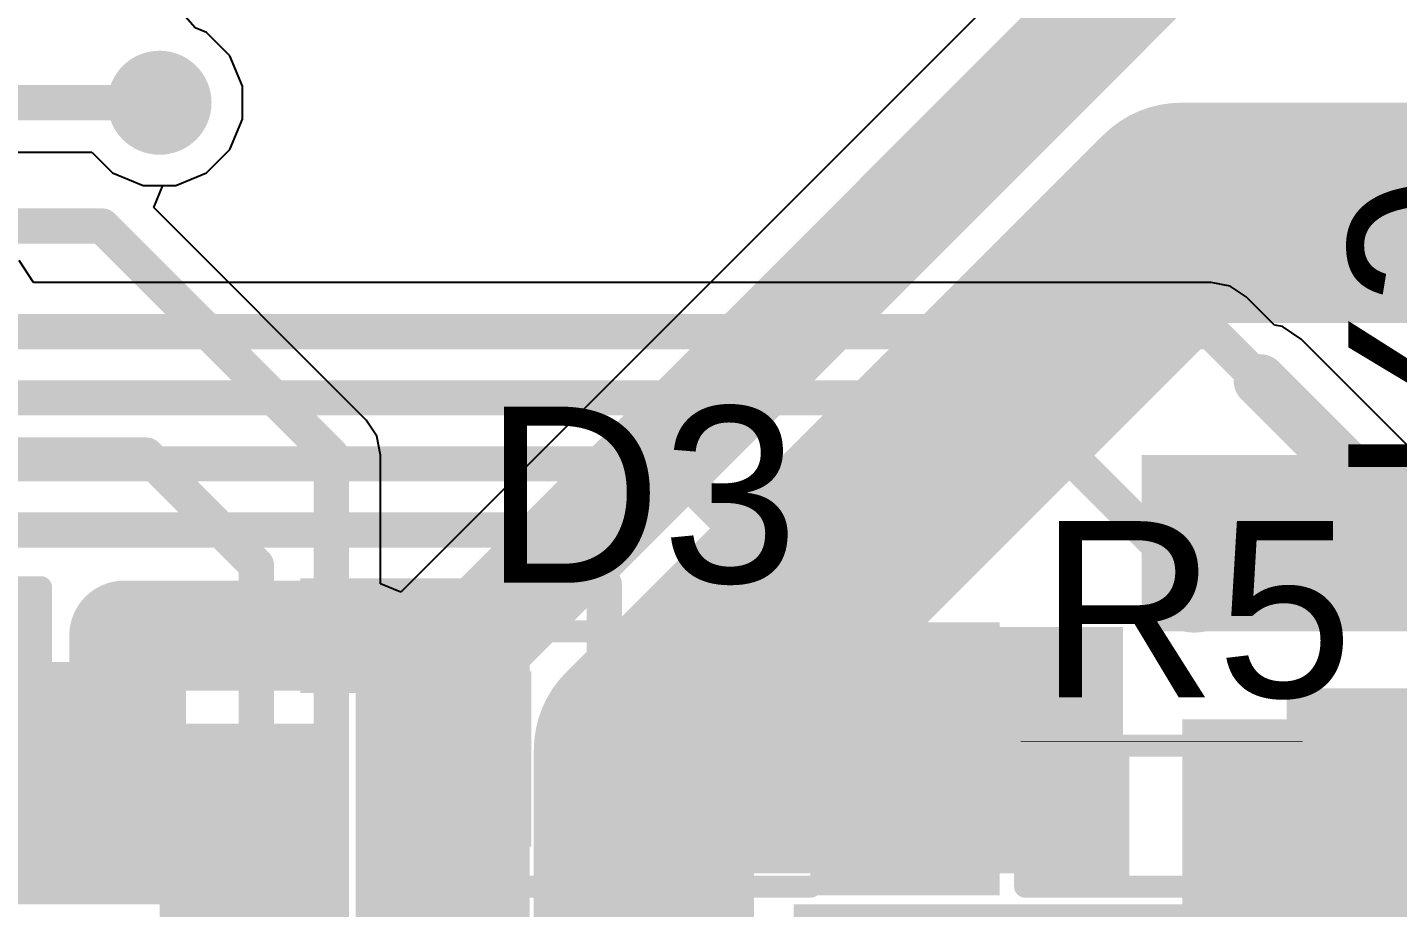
# Model space of a CAD drawing. Header units: millimetres. Extents: x -0.91 to 0.79, y -0.9 to 0.79.
# Drawn here: x 0.216 to 0.5272, y -0.2757 to -0.0759 of the extents above; entities that cross this region are included whole.
import ezdxf

# ---------------------------------------------------------------- set-up
doc = ezdxf.new("R2010")
doc.units = ezdxf.units.MM
doc.header["$MEASUREMENT"] = 0
for name, color, linetype in [('BottomLayer', 5, 'Continuous'), ('BottomOverlay', 54, 'Continuous'), ('BottomSolder', 6, 'Continuous'), ('TopLayer', 1, 'Continuous'), ('TopOverlay', 2, 'Continuous'), ('TopPaste', 8, 'Continuous'), ('TopSolder', 216, 'Continuous'), ('ViaHoleLayer', 16, 'Continuous')]:
    doc.layers.add(name, color=color, linetype=linetype)
doc.styles.add('Arial', font='', dxfattribs={"height": 0.2})
doc.styles.get('Arial').set_extended_font_data('Arial')

# ---------------------------------------------------------------- blocks, each defined once
blk = doc.blocks.new('R___0402_28')
at = {"layer": 'TopLayer'}
for points in [[(-0.0275, -0.0125), (-0.0275, 0.0125), (-0.009499999999999998, 0.0125), (-0.009500000000000001, -0.0125)], [(0.009499999999999998, -0.0125), (0.009500000000000001, 0.0125), (0.0275, 0.0125), (0.0275, -0.0125)]]:
    blk.add_hatch(color=1, dxfattribs=at).paths.add_polyline_path(points)
at = {"layer": 'TopPaste'}
for points in [[(-0.0275, -0.0125), (-0.0275, 0.0125), (-0.009499999999999998, 0.0125), (-0.009500000000000001, -0.0125)], [(0.009499999999999998, -0.0125), (0.009500000000000001, 0.0125), (0.0275, 0.0125), (0.0275, -0.0125)]]:
    blk.add_hatch(color=8, dxfattribs=at).paths.add_polyline_path(points)
at = {"layer": 'TopSolder'}
for points in [[(-0.0296654, -0.0146654), (-0.0296654, 0.0146654), (-0.007334599999999998, 0.0146654), (-0.007334600000000002, -0.0146654)], [(0.007334599999999998, -0.0146654), (0.007334600000000002, 0.0146654), (0.0296654, 0.0146654), (0.0296654, -0.0146654)]]:
    blk.add_hatch(color=216, dxfattribs=at).paths.add_polyline_path(points)
at = {"layer": 'TopOverlay'}
for points, const_width in [([(0.031, 0.016), (-0.031, 0.016)], 0.005), ([(-0.031, 0.016), (-0.031, -0.016)], 0.005), ([(0.031, 0.016), (0.031, -0.016)], 0.005), ([(0.031, -0.016), (-0.031, -0.016)], 0.005), ([(0.032, -0.017), (-0.032, -0.017)], 0.000127)]:
    blk.add_lwpolyline(points, dxfattribs=dict(at, const_width=const_width))
for points, const_width in [([(-0.03225, 0.016, 1), (-0.02975, 0.016, 1)], 0.0025), ([(-0.03225, 0.016, 1), (-0.02975, 0.016, 1)], 0.0025), ([(0.02975, 0.016, 1), (0.03225, 0.016, 1)], 0.0025), ([(0.02975, 0.016, 1), (0.03225, 0.016, 1)], 0.0025), ([(-0.03225, -0.016, 1), (-0.02975, -0.016, 1)], 0.0025), ([(-0.03225, -0.016, 1), (-0.02975, -0.016, 1)], 0.0025), ([(0.02975, -0.016, 1), (0.03225, -0.016, 1)], 0.0025), ([(0.02975, -0.016, 1), (0.03225, -0.016, 1)], 0.0025), ([(-0.0320317, -0.017, 1), (-0.0319683, -0.017, 1)], 6.35e-05), ([(0.0319683, -0.017, 1), (0.0320317, -0.017, 1)], 6.35e-05)]:
    blk.add_lwpolyline(points, format="xyb", close=True, dxfattribs=dict(at, const_width=const_width))
blk = doc.blocks.new('SOD_323_61')
at = {"layer": 'TopLayer'}
for points in [[(-0.02952755, -0.01771655), (-0.06102365, -0.01771655), (-0.06102365, 0.01771655), (-0.02952755, 0.01771655)], [(0.06102365, -0.01771655), (0.02952755, -0.01771655), (0.02952755, 0.01771655), (0.06102365, 0.01771655)]]:
    blk.add_hatch(color=1, dxfattribs=at).paths.add_polyline_path(points)
at = {"layer": 'TopOverlay'}
for points in [[(-0.079, 0.019), (-0.036, 0.019), (-0.036, 0.031), (-0.079, 0.031)], [(-0.079, -0.02), (-0.062, -0.02), (-0.062, 0.02), (-0.079, 0.02)], [(-0.079, -0.031), (-0.036, -0.031), (-0.036, -0.019), (-0.079, -0.019)]]:
    blk.add_hatch(color=2, dxfattribs=at).paths.add_polyline_path(points)
at = {"layer": 'TopPaste'}
for points in [[(-0.02952755, -0.01771655), (-0.06102365, -0.01771655), (-0.06102365, 0.01771655), (-0.02952755, 0.01771655)], [(0.06102365, -0.01771655), (0.02952755, -0.01771655), (0.02952755, 0.01771655), (0.06102365, 0.01771655)]]:
    blk.add_hatch(color=8, dxfattribs=at).paths.add_polyline_path(points)
at = {"layer": 'TopSolder'}
for points in [[(-0.02736215, -0.01988195), (-0.06318905, -0.01988195), (-0.06318905, 0.01988195), (-0.02736215, 0.01988195)], [(0.06318905, -0.01988195), (0.02736215, -0.01988195), (0.02736215, 0.01988195), (0.06318905, 0.01988195)]]:
    blk.add_hatch(color=216, dxfattribs=at).paths.add_polyline_path(points)
at = {"layer": 'TopOverlay', "const_width": 0.005}
for points in [[(0.037, 0.029), (-0.036, 0.029)], [(0.037, 0.029), (0.037, 0.022)], [(0.037, -0.022), (0.037, -0.029)], [(0.037, -0.029), (-0.036, -0.029)]]:
    blk.add_lwpolyline(points, dxfattribs=at)
at = {"layer": 'TopOverlay', "const_width": 0.0025}
for points in [[(-0.03725, 0.029, 1), (-0.03475, 0.029, 1)], [(0.03575, 0.029, 1), (0.03825, 0.029, 1)], [(0.03575, 0.029, 1), (0.03825, 0.029, 1)], [(0.03575, 0.022, 1), (0.03825, 0.022, 1)], [(0.03575, -0.022, 1), (0.03825, -0.022, 1)], [(-0.03725, -0.029, 1), (-0.03475, -0.029, 1)], [(0.03575, -0.029, 1), (0.03825, -0.029, 1)], [(0.03575, -0.029, 1), (0.03825, -0.029, 1)]]:
    blk.add_lwpolyline(points, format="xyb", close=True, dxfattribs=at)
blk = doc.blocks.new('C___0805_71')
at = {"layer": 'TopLayer'}
for points in [[(-0.06, 0.03), (-0.02, 0.03), (-0.02, -0.03), (-0.06, -0.03)], [(0.02, 0.03), (0.06, 0.03), (0.06, -0.03), (0.02, -0.03)]]:
    blk.add_hatch(color=1, dxfattribs=at).paths.add_polyline_path(points)
at = {"layer": 'TopPaste'}
for points in [[(-0.06, 0.03), (-0.02, 0.03), (-0.02, -0.03), (-0.06, -0.03)], [(0.02, 0.03), (0.06, 0.03), (0.06, -0.03), (0.02, -0.03)]]:
    blk.add_hatch(color=8, dxfattribs=at).paths.add_polyline_path(points)
at = {"layer": 'TopSolder'}
for points in [[(-0.0627559, 0.0327559), (-0.0172441, 0.0327559), (-0.0172441, -0.0327559), (-0.0627559, -0.0327559)], [(0.0172441, 0.0327559), (0.0627559, 0.0327559), (0.0627559, -0.0327559), (0.0172441, -0.0327559)]]:
    blk.add_hatch(color=216, dxfattribs=at).paths.add_polyline_path(points)
at = {"layer": 'TopOverlay', "const_width": 0.005}
for points in [[(-0.064, 0.034), (-0.024, 0.034)], [(-0.064, -0.034), (-0.064, 0.034)], [(0.024, 0.034), (0.064, 0.034)], [(0.064, -0.034), (0.064, 0.034)], [(-0.064, -0.034), (-0.024, -0.034)], [(0.024, -0.034), (0.064, -0.034)]]:
    blk.add_lwpolyline(points, dxfattribs=at)
at = {"layer": 'TopOverlay', "const_width": 0.0025}
for points in [[(-0.06525, 0.034, 1), (-0.06275, 0.034, 1)], [(-0.06525, 0.034, 1), (-0.06275, 0.034, 1)], [(-0.02525, 0.034, 1), (-0.02275, 0.034, 1)], [(0.02275, 0.034, 1), (0.02525, 0.034, 1)], [(0.06275, 0.034, 1), (0.06525, 0.034, 1)], [(0.06275, 0.034, 1), (0.06525, 0.034, 1)], [(-0.06525, -0.034, 1), (-0.06275, -0.034, 1)], [(-0.06525, -0.034, 1), (-0.06275, -0.034, 1)], [(-0.02525, -0.034, 1), (-0.02275, -0.034, 1)], [(0.02275, -0.034, 1), (0.02525, -0.034, 1)], [(0.06275, -0.034, 1), (0.06525, -0.034, 1)], [(0.06275, -0.034, 1), (0.06525, -0.034, 1)]]:
    blk.add_lwpolyline(points, format="xyb", close=True, dxfattribs=at)

msp = doc.modelspace()

# ---------------------------------------------------------------- hatches: boundary and pattern name
at = {"layer": 'BottomLayer'}
h = msp.add_hatch(color=5, dxfattribs=at)
edge = h.paths.add_edge_path()
edge.add_arc((0.246, -0.093), 0.011811, 0, 360)
for points in [[(0.469, -0.213), (0.6470786, -0.213), (0.6470786, -0.173), (0.469, -0.173)], [(0.035, -0.275), (0.252, -0.275), (0.252, -0.22), (0.035, -0.22)], [(0.502, -0.264), (0.561, -0.264), (0.561, -0.226), (0.502, -0.226)], [(0.39, -0.358), (0.516, -0.358), (0.516, -0.275), (0.39, -0.275)]]:
    msp.add_hatch(color=5, dxfattribs=at).paths.add_polyline_path(points)
h = msp.add_hatch(color=5, dxfattribs=at)
edge = h.paths.add_edge_path()
edge.add_arc((0.481, -0.2015), 0.011811, 0, 360)
h = msp.add_hatch(color=5, dxfattribs=at)
edge = h.paths.add_edge_path()
edge.add_arc((0.238, -0.214), 0.011811, 0, 360)
h = msp.add_hatch(color=5, dxfattribs=at)
edge = h.paths.add_edge_path()
edge.add_arc((0.515, -0.247), 0.011811, 0, 360)
h = msp.add_hatch(color=5, dxfattribs=at)
edge = h.paths.add_edge_path()
edge.add_arc((0.3095, -0.269), 0.011811, 0, 360)
at = {"layer": 'BottomSolder'}
h = msp.add_hatch(color=6, dxfattribs=at)
edge = h.paths.add_edge_path()
edge.add_arc((0.515, -0.247), 0.015811, 0, 360)
at = {"layer": 'TopLayer'}
h = msp.add_hatch(color=1, dxfattribs=at)
edge = h.paths.add_edge_path()
edge.add_arc((0.246, -0.093), 0.011811, 0, 360)
h = msp.add_hatch(color=1, dxfattribs=at)
edge = h.paths.add_edge_path()
edge.add_arc((0.481, -0.2015), 0.011811, 0, 360)
h = msp.add_hatch(color=1, dxfattribs=at)
edge = h.paths.add_edge_path()
edge.add_arc((0.238, -0.214), 0.011811, 0, 360)
for points in [[(0.2779999, -0.201), (0.2779999, -0.227), (0.3300787, -0.227), (0.3300787, -0.201)], [(0.3798031, -0.268), (0.4648031, -0.268), (0.4648031, -0.212), (0.3798031, -0.212)], [(0.2905275, -0.262), (0.3300787, -0.262), (0.3300787, -0.22), (0.2905275, -0.22)], [(0.2905673, -0.2834222), (0.3300787, -0.2834222), (0.3300787, -0.2313434), (0.2905673, -0.2313434)], [(0.4782787, -0.325), (0.5299999, -0.325), (0.5299999, -0.233), (0.4782787, -0.233)], [(0.2750001, -0.2710001), (0.2750001, -0.2340001), (0.1750789, -0.2340001), (0.1750789, -0.2710001)], [(0.2830002, -0.234), (0.2460002, -0.234), (0.2460002, -0.3545062), (0.2830002, -0.3545062)], [(0.5805996, -0.4315997), (0.628389, -0.3838103), (0.5122894, -0.2677107), (0.4645, -0.3155001)]]:
    msp.add_hatch(color=1, dxfattribs=at).paths.add_polyline_path(points)
h = msp.add_hatch(color=1, dxfattribs=at)
edge = h.paths.add_edge_path()
edge.add_arc((0.515, -0.247), 0.011811, 0, 360)
h = msp.add_hatch(color=1, dxfattribs=at)
edge = h.paths.add_edge_path()
edge.add_arc((0.3095, -0.269), 0.011811, 0, 360)
at = {"layer": 'TopSolder'}
h = msp.add_hatch(color=216, dxfattribs=at)
edge = h.paths.add_edge_path()
edge.add_arc((0.515, -0.247), 0.015811, 0, 360)
at = {"layer": 'ViaHoleLayer'}
h = msp.add_hatch(color=16, dxfattribs=at)
edge = h.paths.add_edge_path()
edge.add_arc((0.246, -0.093), 0.0059055, 0, 360)
h = msp.add_hatch(color=16, dxfattribs=at)
edge = h.paths.add_edge_path()
edge.add_arc((0.481, -0.2015), 0.0059055, 0, 360)
h = msp.add_hatch(color=16, dxfattribs=at)
edge = h.paths.add_edge_path()
edge.add_arc((0.238, -0.214), 0.0059055, 0, 360)
h = msp.add_hatch(color=16, dxfattribs=at)
edge = h.paths.add_edge_path()
edge.add_arc((0.515, -0.247), 0.0059055, 0, 360)
h = msp.add_hatch(color=16, dxfattribs=at)
edge = h.paths.add_edge_path()
edge.add_arc((0.3095, -0.269), 0.0059055, 0, 360)

# ---------------------------------------------------------------- linework, layer by layer
at = {"layer": 'BottomLayer'}
for p, q in [((0.4650088, -0.0399413), (0.3008349, -0.2041152)), ((0.2540701, -0.0759819), (0.2507582, -0.0722225)), ((0.2566556, -0.0770528), (0.2540701, -0.0759819)), ((0.2619472, -0.0823444), (0.2566556, -0.0770528)), ((0.264811, -0.0892583), (0.2619472, -0.0823444)), ((0.264811, -0.0967417), (0.264811, -0.0892583)), ((0.2619472, -0.1036556), (0.264811, -0.0967417)), ((0.2566556, -0.1089472), (0.2619472, -0.1036556)), ((0.2446722, -0.116811), (0.2467433, -0.111811)), ((0.2467433, -0.111811), (0.2497417, -0.111811)), ((0.2497417, -0.111811), (0.2566556, -0.1089472)), ((0.2929306, -0.1650694), (0.2446722, -0.116811)), ((0.2953618, -0.168708), (0.2929306, -0.1650694)), ((0.2962156, -0.173), (0.2953618, -0.168708)), ((0.2962155, -0.1730005), (0.2962156, -0.173)), ((0.2962155, -0.2022017), (0.2962155, -0.1730005)), ((0.3008349, -0.2041152), (0.2962155, -0.2022017))]:
    msp.add_line(p, q, dxfattribs=at)
for points, const_width in [([(0.3095, -0.2235675), (0.4790675, -0.054)], 0.025), ([(0.184, -0.093), (0.246, -0.093)], 0.008), ([(0.356, -0.24), (0.478, -0.118)], 0.05), ([(0.478, -0.118), (0.545622, -0.118)], 0.05), ([(0.197, -0.121), (0.233, -0.121)], 0.008), ([(0.233, -0.121), (0.285, -0.173)], 0.008), ([(0.189, -0.173), (0.243, -0.173)], 0.008), ([(0.243, -0.173), (0.268, -0.198)], 0.008), ([(0.285, -0.3462132), (0.285, -0.173)], 0.008), ([(0.268, -0.342), (0.268, -0.198)], 0.008), ([(0.481, -0.2015), (0.546, -0.2015)], 0.008), ([(0.238, -0.2325), (0.238, -0.214)], 0.025), ([(0.3095, -0.269), (0.3095, -0.2235675)], 0.025), ([(0.356, -0.395), (0.356, -0.24)], 0.05), ([(0.2295, -0.241), (0.238, -0.2325)], 0.025), ([(0.15675, -0.241), (0.2295, -0.241)], 0.025), ([(0.5159801, -0.247), (0.5234801, -0.2395)], 0.02), ([(0.5234801, -0.2395), (0.545, -0.2395)], 0.02), ([(0.515, -0.247), (0.5159801, -0.247)], 0.02)]:
    msp.add_lwpolyline(points, dxfattribs=dict(at, const_width=const_width))
for points, const_width in [([(0.244, -0.093, 1), (0.248, -0.093, 1)], 0.004), ([(0.4655, -0.118, 1), (0.4905, -0.118, 1)], 0.025), ([(0.4655, -0.118, 1), (0.4905, -0.118, 1)], 0.025), ([(0.533122, -0.118, 1), (0.558122, -0.118, 1)], 0.025), ([(0.231, -0.121, 1), (0.235, -0.121, 1)], 0.004), ([(0.231, -0.121, 1), (0.235, -0.121, 1)], 0.004), ([(0.241, -0.173, 1), (0.245, -0.173, 1)], 0.004), ([(0.241, -0.173, 1), (0.245, -0.173, 1)], 0.004), ([(0.283, -0.173, 1), (0.287, -0.173, 1)], 0.004), ([(0.283, -0.173, 1), (0.287, -0.173, 1)], 0.004), ([(0.266, -0.198, 1), (0.27, -0.198, 1)], 0.004), ([(0.266, -0.198, 1), (0.27, -0.198, 1)], 0.004), ([(0.479, -0.2015, 1), (0.483, -0.2015, 1)], 0.004), ([(0.23175, -0.214, 1), (0.24425, -0.214, 1)], 0.0125), ([(0.30325, -0.2235675, 1), (0.31575, -0.2235675, 1)], 0.0125), ([(0.30325, -0.2235675, 1), (0.31575, -0.2235675, 1)], 0.0125), ([(0.3435, -0.24, 1), (0.3685, -0.24, 1)], 0.025), ([(0.3435, -0.24, 1), (0.3685, -0.24, 1)], 0.025), ([(0.23175, -0.2325, 1), (0.24425, -0.2325, 1)], 0.0125), ([(0.23175, -0.2325, 1), (0.24425, -0.2325, 1)], 0.0125), ([(0.22325, -0.241, 1), (0.23575, -0.241, 1)], 0.0125), ([(0.22325, -0.241, 1), (0.23575, -0.241, 1)], 0.0125), ([(0.5184801, -0.2395, 1), (0.5284801, -0.2395, 1)], 0.01), ([(0.5184801, -0.2395, 1), (0.5284801, -0.2395, 1)], 0.01), ([(0.51, -0.247, 1), (0.52, -0.247, 1)], 0.01), ([(0.5109801, -0.247, 1), (0.5209801, -0.247, 1)], 0.01), ([(0.5109801, -0.247, 1), (0.5209801, -0.247, 1)], 0.01), ([(0.30325, -0.269, 1), (0.31575, -0.269, 1)], 0.0125)]:
    msp.add_lwpolyline(points, format="xyb", close=True, dxfattribs=dict(at, const_width=const_width))
at = {"layer": 'TopLayer'}
for p, q in [((0.2540701, -0.0759819), (0.2507582, -0.0722225)), ((0.2566556, -0.0770528), (0.2540701, -0.0759819)), ((0.2619472, -0.0823444), (0.2566556, -0.0770528)), ((0.264811, -0.0892583), (0.2619472, -0.0823444)), ((0.264811, -0.0967417), (0.264811, -0.0892583)), ((0.2619472, -0.1036556), (0.264811, -0.0967417)), ((0.2138894, -0.1042155), (0.2306127, -0.1042155)), ((0.2306127, -0.1042155), (0.2353444, -0.1089472)), ((0.2566556, -0.1089472), (0.2619472, -0.1036556)), ((0.2353444, -0.1089472), (0.2422583, -0.111811)), ((0.2422583, -0.111811), (0.2497417, -0.111811)), ((0.2497417, -0.111811), (0.2566556, -0.1089472)), ((0.2173512, -0.1337845), (0.2141365, -0.1287844)), ((0.4848266, -0.1337845), (0.2173512, -0.1337845)), ((0.4848271, -0.1337844), (0.4848266, -0.1337845)), ((0.4891191, -0.1346382), (0.4848271, -0.1337844)), ((0.4927577, -0.1370694), (0.4891191, -0.1346382)), ((0.4991673, -0.143479), (0.4927577, -0.1370694)), ((0.5009859, -0.1438408), (0.4991673, -0.143479)), ((0.5052861, -0.146714), (0.5009859, -0.1438408)), ((0.6054512, -0.2468791), (0.5052861, -0.146714))]:
    msp.add_line(p, q, dxfattribs=at)
for points, const_width in [([(0.2110001, -0.093), (0.246, -0.093)], 0.008), ([(-0.036, -0.145), (0.4848271, -0.145)], 0.008), ([(0.4848271, -0.145), (0.4959136, -0.1560865)], 0.008), ([(0.4959136, -0.1560865), (0.5960787, -0.2562516)], 0.012), ([(-0.0459999, -0.16), (0.4395, -0.16)], 0.008), ([(0.4395, -0.16), (0.4805, -0.201)], 0.008), ([(-0.0589999, -0.175), (0.2672303, -0.175)], 0.008), ([(0.2672303, -0.175), (0.2672304, -0.1749999)], 0.008), ([(0.2672304, -0.1749999), (0.3619999, -0.1749999)], 0.008), ([(0.3619999, -0.1749999), (0.3913306, -0.2043306)], 0.008), ([(-0.0719999, -0.19), (0.2734435, -0.19)], 0.008), ([(0.2734435, -0.19), (0.2734436, -0.1899999)], 0.008), ([(0.2734436, -0.1899999), (0.334635, -0.1899999)], 0.008), ([(0.334635, -0.1899999), (0.347, -0.2023649)], 0.008), ([(0.347, -0.304), (0.347, -0.2023649)], 0.008), ([(0.238, -0.214), (0.2883828, -0.214)], 0.025), ([(0.3913306, -0.2302519), (0.3913306, -0.2043306)], 0.008), ([(0.3913306, -0.2302519), (0.4030787, -0.242)], 0.008), ([(0.3092794, -0.2687794), (0.3092794, -0.2399763)], 0.025), ([(0.3092794, -0.2399763), (0.3103031, -0.241)], 0.025), ([(0.4927787, -0.2528), (0.4978857, -0.247693)], 0.02), ([(0.4978857, -0.247693), (0.514307, -0.247693)], 0.02), ([(0.514307, -0.247693), (0.515, -0.247)], 0.02), ([(0.4927787, -0.2815), (0.4927787, -0.2528)], 0.02), ([(0.3092794, -0.2687794), (0.3095, -0.269)], 0.025), ([(0.262, -0.3327487), (0.262, -0.2772588)], 0.025)]:
    msp.add_lwpolyline(points, dxfattribs=dict(at, const_width=const_width))
for points, const_width in [([(0.244, -0.093, 1), (0.248, -0.093, 1)], 0.004), ([(0.4828271, -0.145, 1), (0.4868271, -0.145, 1)], 0.004), ([(0.4828271, -0.145, 1), (0.4868271, -0.145, 1)], 0.004), ([(0.4929136, -0.1560865, 1), (0.4989136, -0.1560865, 1)], 0.006), ([(0.4939136, -0.1560865, 1), (0.4979136, -0.1560865, 1)], 0.004), ([(0.4375, -0.16, 1), (0.4415, -0.16, 1)], 0.004), ([(0.4375, -0.16, 1), (0.4415, -0.16, 1)], 0.004), ([(0.2652303, -0.175, 1), (0.2692303, -0.175, 1)], 0.004), ([(0.2652303, -0.175, 1), (0.2692303, -0.175, 1)], 0.004), ([(0.2652304, -0.1749999, 1), (0.2692304, -0.1749999, 1)], 0.004), ([(0.2652304, -0.1749999, 1), (0.2692304, -0.1749999, 1)], 0.004), ([(0.3599999, -0.1749999, 1), (0.3639999, -0.1749999, 1)], 0.004), ([(0.3599999, -0.1749999, 1), (0.3639999, -0.1749999, 1)], 0.004), ([(0.2714435, -0.19, 1), (0.2754435, -0.19, 1)], 0.004), ([(0.2714435, -0.19, 1), (0.2754435, -0.19, 1)], 0.004), ([(0.2714436, -0.1899999, 1), (0.2754436, -0.1899999, 1)], 0.004), ([(0.2714436, -0.1899999, 1), (0.2754436, -0.1899999, 1)], 0.004), ([(0.332635, -0.1899999, 1), (0.336635, -0.1899999, 1)], 0.004), ([(0.332635, -0.1899999, 1), (0.336635, -0.1899999, 1)], 0.004), ([(0.345, -0.2023649, 1), (0.349, -0.2023649, 1)], 0.004), ([(0.345, -0.2023649, 1), (0.349, -0.2023649, 1)], 0.004), ([(0.4785, -0.201, 1), (0.4825, -0.201, 1)], 0.004), ([(0.23175, -0.214, 1), (0.24425, -0.214, 1)], 0.0125), ([(0.2821328, -0.214, 1), (0.2946328, -0.214, 1)], 0.0125), ([(0.3893306, -0.2043306, 1), (0.3933306, -0.2043306, 1)], 0.004), ([(0.3893306, -0.2043306, 1), (0.3933306, -0.2043306, 1)], 0.004), ([(0.3893306, -0.2302519, 1), (0.3933306, -0.2302519, 1)], 0.004), ([(0.3893306, -0.2302519, 1), (0.3933306, -0.2302519, 1)], 0.004), ([(0.3030294, -0.2399763, 1), (0.3155294, -0.2399763, 1)], 0.0125), ([(0.3030294, -0.2399763, 1), (0.3155294, -0.2399763, 1)], 0.0125), ([(0.3040531, -0.241, 1), (0.3165531, -0.241, 1)], 0.0125), ([(0.4010787, -0.242, 1), (0.4050787, -0.242, 1)], 0.004), ([(0.4928857, -0.247693, 1), (0.5028857, -0.247693, 1)], 0.01), ([(0.4928857, -0.247693, 1), (0.5028857, -0.247693, 1)], 0.01), ([(0.509307, -0.247693, 1), (0.519307, -0.247693, 1)], 0.01), ([(0.509307, -0.247693, 1), (0.519307, -0.247693, 1)], 0.01), ([(0.51, -0.247, 1), (0.52, -0.247, 1)], 0.01), ([(0.4877787, -0.2528, 1), (0.4977787, -0.2528, 1)], 0.01), ([(0.4877787, -0.2528, 1), (0.4977787, -0.2528, 1)], 0.01), ([(0.3030294, -0.2687794, 1), (0.3155294, -0.2687794, 1)], 0.0125), ([(0.3030294, -0.2687794, 1), (0.3155294, -0.2687794, 1)], 0.0125), ([(0.30325, -0.269, 1), (0.31575, -0.269, 1)], 0.0125), ([(0.25575, -0.2772588, 1), (0.26825, -0.2772588, 1)], 0.0125), ([(0.4877787, -0.2815, 1), (0.4977787, -0.2815, 1)], 0.01)]:
    msp.add_lwpolyline(points, format="xyb", close=True, dxfattribs=dict(at, const_width=const_width))

# ---------------------------------------------------------------- block references
msp.add_blockref('C___0805_71', (0.1550787, -0.237))
at = {"rotation": 180}
for name, p in [('SOD_323_61', (0.3578031, -0.242)), ('R___0402_28', (0.4735787, -0.255))]:
    msp.add_blockref(name, p, dxfattribs=at)

# ---------------------------------------------------------------- texts
at = {"layer": 'BottomOverlay', "style": 'Arial', "text_generation_flag": 2}
msp.add_text('R9', height=0.04, rotation=270, dxfattribs=at).set_placement((0.5160065, -0.1803225))
at = {"layer": 'TopOverlay', "style": 'Arial'}
for s, p in [('D3', (0.3196775, -0.2019935)), ('R5', (0.4456775, -0.2279935))]:
    msp.add_text(s, height=0.04, dxfattribs=at).set_placement(p)

doc.saveas('drawing.dxf')
